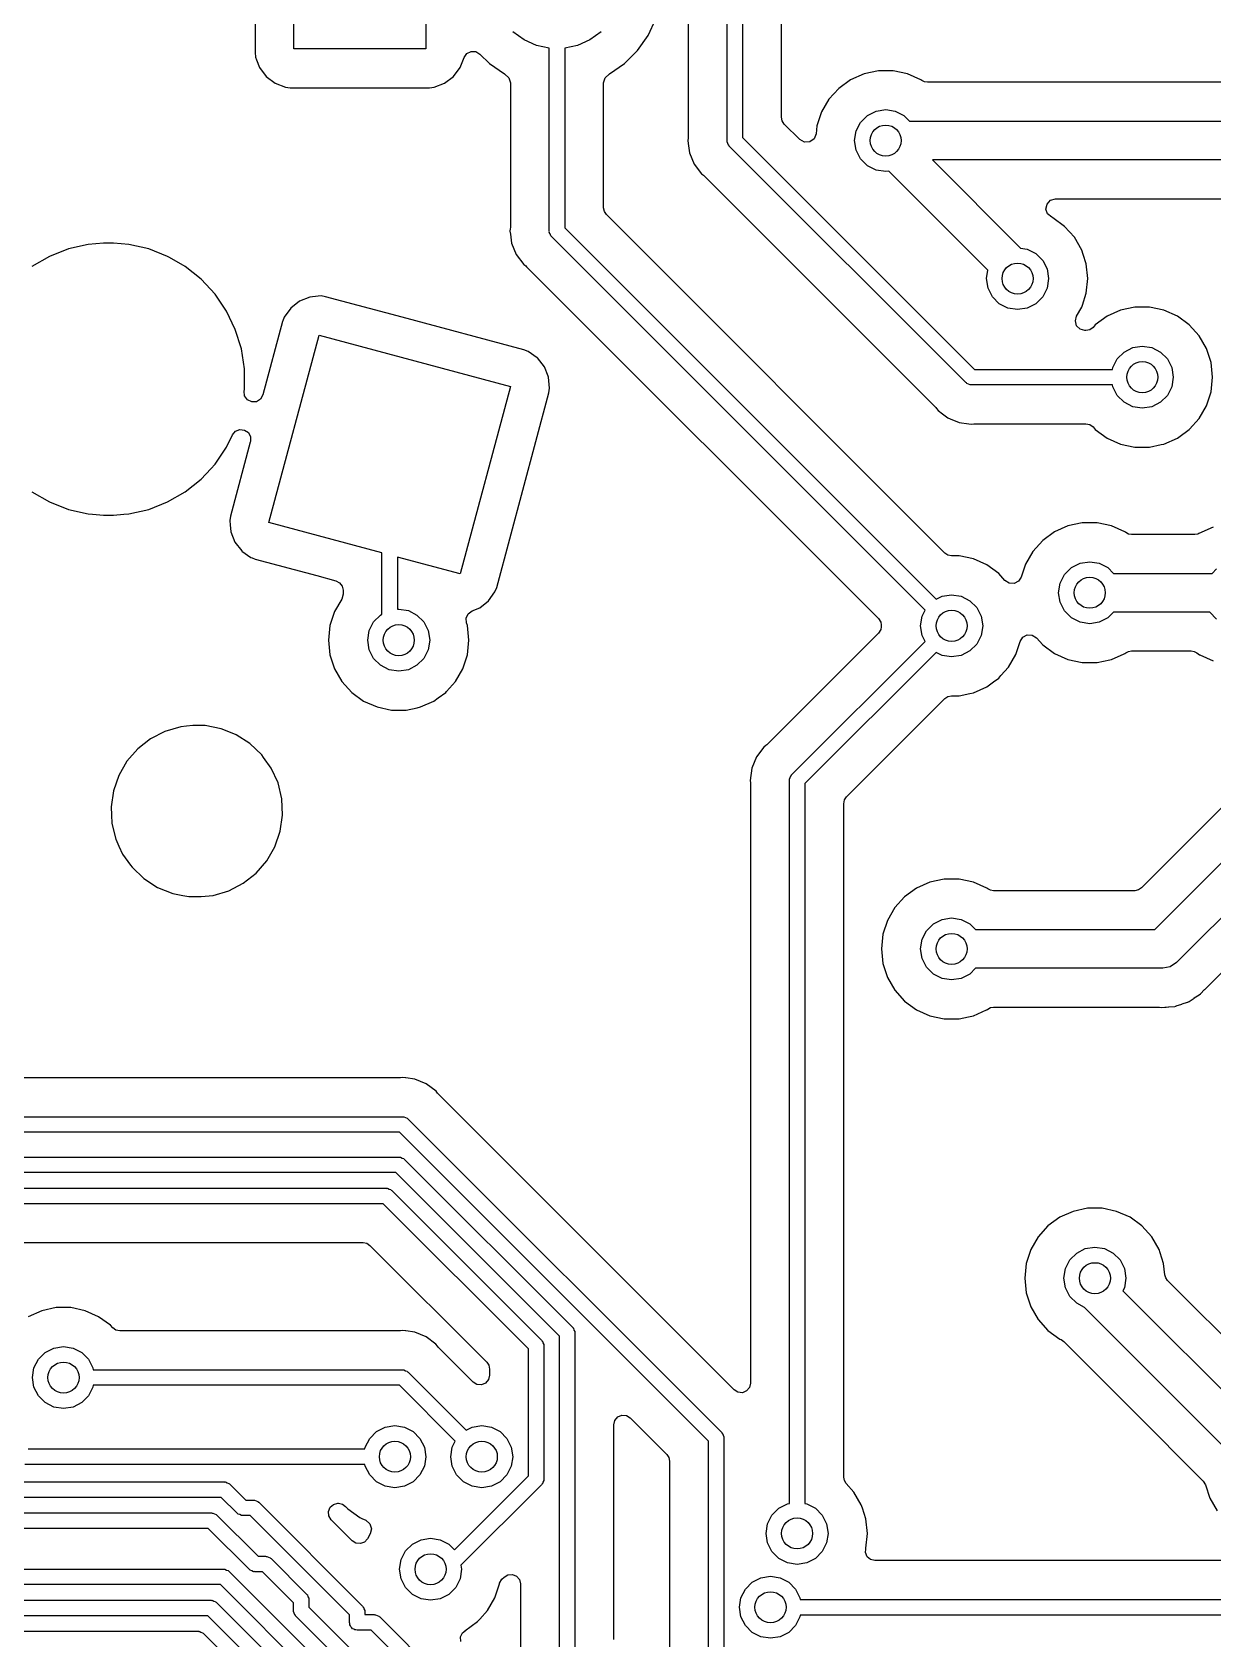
# Model space of a CAD drawing. Extents: x 41 to 271, y -133 to -23.
# Drawn here: x 140.81 to 156.02, y -65.28 to -44.58 of the extents above; entities that cross this region are included whole.
import ezdxf

# ---------------------------------------------------------------- set-up
doc = ezdxf.new("R2010")
doc.units = 0
doc.layers.add('BLACK', color=7, linetype='CONTINUOUS')

msp = doc.modelspace()

# ---------------------------------------------------------------- linework, layer by layer
at = {"layer": 'BLACK', "linetype": 'CONTINUOUS'}
for p, q in [((149.76, -45.974), (149.76, -41.756)), ((149.96, -41.656), (149.96, -45.9326)), ((150.46, -45.6739), (150.46, -41.7035)), ((149.26, -42.3805), (149.26, -45.9265)), ((143.678, -43.0441), (143.678, -44.8399)), ((144.179, -44.792), (144.179, -43.092)), ((145.879, -43.2334), (145.879, -44.792)), ((148.743, -44.6198), (148.843, -44.4057)), ((147.144, -44.6781), (147, -44.5737)), ((147.306, -44.7504), (147.144, -44.6781)), ((147.994, -44.6781), (147.832, -44.7504)), ((148.138, -44.5737), (147.994, -44.6781)), ((148.607, -44.8134), (148.743, -44.6198)), ((143.678, -44.8399), (143.685, -44.8995)), ((143.685, -44.8995), (143.697, -44.9325)), ((145.879, -44.792), (144.179, -44.792)), ((146.323, -45.0343), (146.372, -44.9029)), ((146.372, -44.9029), (146.407, -44.8525)), ((146.407, -44.8525), (146.462, -44.8251)), ((146.462, -44.8251), (146.523, -44.8273)), ((146.523, -44.8273), (146.576, -44.8586)), ((146.576, -44.8586), (146.698, -44.9805)), ((147.469, -44.785), (147.306, -44.7504)), ((147.469, -47.1405), (147.469, -44.785)), ((147.832, -44.7504), (147.669, -44.785)), ((147.669, -44.785), (147.669, -47.0991)), ((148.44, -44.9805), (148.607, -44.8134)), ((143.697, -44.9325), (143.735, -45.0343)), ((143.735, -45.0343), (143.821, -45.1495)), ((146.237, -45.1495), (146.323, -45.0343)), ((146.698, -44.9805), (146.891, -45.116)), ((146.891, -45.116), (146.897, -45.1187)), ((146.897, -45.1187), (146.949, -45.1645)), ((148.189, -45.1645), (148.241, -45.1187)), ((148.241, -45.1187), (148.247, -45.116)), ((148.247, -45.116), (148.44, -44.9805)), ((151.525, -45.1129), (151.352, -45.1898)), ((151.71, -45.0735), (151.525, -45.1129)), ((151.899, -45.0735), (151.71, -45.0735)), ((151.71, -45.0735), (151.71, -45.0735)), ((152.084, -45.1129), (151.899, -45.0735)), ((151.899, -45.0735), (151.899, -45.0735)), ((152.257, -45.1898), (152.084, -45.1129)), ((143.821, -45.1495), (143.937, -45.2358)), ((143.937, -45.2358), (144.072, -45.2861)), ((144.072, -45.2861), (144.131, -45.2925)), ((144.131, -45.2925), (145.927, -45.2925)), ((145.927, -45.2925), (145.986, -45.2861)), ((145.986, -45.2861), (146.121, -45.2358)), ((146.121, -45.2358), (146.237, -45.1495)), ((146.949, -45.1645), (146.969, -45.2311)), ((146.969, -45.2311), (146.969, -47.093)), ((148.169, -45.2311), (148.189, -45.1645)), ((148.169, -46.8404), (148.169, -45.2311)), ((151.199, -45.3011), (151.072, -45.4418)), ((151.352, -45.1898), (151.199, -45.3011)), ((152.271, -45.1998), (152.257, -45.1898)), ((152.306, -45.2174), (152.271, -45.1998)), ((152.344, -45.2235), (152.306, -45.2174)), ((158.123, -45.2235), (152.344, -45.2235)), ((151.072, -45.4418), (150.977, -45.6057)), ((150.47, -45.7214), (150.46, -45.6739)), ((150.497, -45.7616), (150.47, -45.7214)), ((150.977, -45.6057), (150.919, -45.7857)), ((151.424, -45.8504), (151.481, -45.7389)), ((151.481, -45.7389), (151.569, -45.6504)), ((151.569, -45.6504), (151.681, -45.5936)), ((151.681, -45.5936), (151.804, -45.574)), ((151.804, -45.574), (151.928, -45.5936)), ((151.928, -45.5936), (152.04, -45.6504)), ((152.04, -45.6504), (152.113, -45.724)), ((152.113, -45.724), (158.354, -45.724)), ((149.258, -45.9427), (149.254, -45.974)), ((149.26, -45.9265), (149.258, -45.9427)), ((149.96, -45.9326), (152.949, -48.922)), ((150.697, -45.9619), (150.497, -45.7616)), ((150.882, -45.951), (150.826, -45.9911)), ((150.908, -45.8872), (150.882, -45.951)), ((150.919, -45.7857), (150.908, -45.8872)), ((151.404, -45.974), (151.424, -45.8504)), ((149.254, -45.974), (149.26, -46.0134)), ((149.26, -46.0134), (149.26, -46.0134)), ((149.26, -46.0134), (149.275, -46.1308)), ((149.275, -46.1308), (149.335, -46.2768)), ((149.762, -45.9817), (149.76, -45.974)), ((149.761, -45.9896), (149.762, -45.9817)), ((149.772, -46.0105), (149.761, -45.9896)), ((149.779, -46.0328), (149.772, -46.0105)), ((149.786, -46.0375), (149.779, -46.0328)), ((149.789, -46.0447), (149.786, -46.0375)), ((152.837, -49.0927), (149.789, -46.0447)), ((150.757, -45.9952), (150.697, -45.9619)), ((150.826, -45.9911), (150.757, -45.9952)), ((151.424, -46.0976), (151.404, -45.974)), ((151.481, -46.2091), (151.424, -46.0976)), ((149.335, -46.2768), (149.432, -46.4023)), ((151.569, -46.2976), (151.481, -46.2091)), ((151.681, -46.3544), (151.569, -46.2976)), ((151.804, -46.374), (151.681, -46.3544)), ((158.354, -46.224), (152.408, -46.224)), ((152.408, -46.224), (153.542, -47.3581)), ((149.432, -46.4023), (149.457, -46.4215)), ((149.457, -46.4215), (149.469, -46.4322)), ((149.469, -46.4322), (152.45, -49.413)), ((151.845, -46.3676), (151.804, -46.374)), ((153.121, -47.6437), (151.845, -46.3676)), ((153.883, -46.7911), (153.929, -46.7424)), ((153.929, -46.7424), (153.993, -46.7245)), ((153.993, -46.7245), (158.123, -46.7245)), ((148.179, -46.8879), (148.169, -46.8404)), ((148.206, -46.9281), (148.179, -46.8879)), ((152.566, -51.2887), (148.206, -46.9281)), ((153.869, -46.8563), (153.883, -46.7911)), ((153.891, -46.9193), (153.869, -46.8563)), ((153.943, -46.9618), (153.891, -46.9193)), ((153.956, -46.9678), (153.943, -46.9618)), ((154.109, -47.0791), (153.956, -46.9678)), ((146.967, -47.1092), (146.963, -47.1405)), ((146.963, -47.1405), (146.969, -47.1799)), ((146.969, -47.093), (146.967, -47.1092)), ((146.969, -47.1799), (146.969, -47.1799)), ((146.969, -47.1799), (146.984, -47.2973)), ((147.471, -47.1482), (147.469, -47.1405)), ((147.47, -47.1562), (147.471, -47.1482)), ((147.481, -47.177), (147.47, -47.1562)), ((147.488, -47.1993), (147.481, -47.177)), ((147.669, -47.0991), (152.454, -51.884)), ((154.236, -47.2198), (154.109, -47.0791)), ((141.273, -47.3703), (141.029, -47.4662)), ((141.529, -47.3119), (141.273, -47.3703)), ((141.725, -47.2972), (141.529, -47.3119)), ((141.856, -47.2972), (141.725, -47.2972)), ((141.725, -47.2972), (141.725, -47.2972)), ((142.052, -47.3119), (141.856, -47.2972)), ((141.856, -47.2972), (141.856, -47.2972)), ((142.308, -47.3703), (142.052, -47.3119)), ((142.552, -47.4662), (142.308, -47.3703)), ((146.984, -47.2973), (147.044, -47.4434)), ((147.495, -47.204), (147.488, -47.1993)), ((147.498, -47.2112), (147.495, -47.204)), ((152.313, -52.0255), (147.498, -47.2112)), ((153.542, -47.3581), (153.627, -47.3716)), ((153.627, -47.3716), (153.739, -47.4284)), ((154.331, -47.3837), (154.236, -47.2198)), ((154.349, -47.44), (154.331, -47.3837)), ((141.029, -47.4662), (140.802, -47.5974)), ((142.576, -47.48), (142.552, -47.4662)), ((142.552, -47.4662), (142.552, -47.4662)), ((142.552, -47.4662), (142.552, -47.4662)), ((142.779, -47.5974), (142.576, -47.48)), ((142.984, -47.7609), (142.779, -47.5974)), ((142.779, -47.5974), (142.779, -47.5974)), ((147.044, -47.4434), (147.141, -47.5688)), ((147.141, -47.5688), (147.166, -47.588)), ((147.166, -47.588), (147.178, -47.5987)), ((147.178, -47.5987), (151.712, -52.1328)), ((153.739, -47.4284), (153.827, -47.5169)), ((153.827, -47.5169), (153.884, -47.6284)), ((154.389, -47.5637), (154.349, -47.44)), ((154.409, -47.752), (154.389, -47.5637)), ((143.163, -47.9533), (142.984, -47.7609)), ((142.984, -47.7609), (142.984, -47.7609)), ((142.984, -47.7609), (142.984, -47.7609)), ((153.103, -47.752), (153.121, -47.6437)), ((153.123, -47.8756), (153.103, -47.752)), ((153.884, -47.6284), (153.903, -47.752)), ((153.903, -47.752), (153.884, -47.8756)), ((154.389, -47.9403), (154.409, -47.752)), ((143.311, -48.17), (143.163, -47.9533)), ((143.163, -47.9533), (143.163, -47.9533)), ((143.163, -47.9533), (143.163, -47.9533)), ((144.385, -47.9895), (144.252, -48.043)), ((144.493, -47.9793), (144.385, -47.9895)), ((144.529, -47.9758), (144.493, -47.9793)), ((144.588, -47.9851), (144.529, -47.9758)), ((144.529, -47.9758), (144.529, -47.9758)), ((145.574, -48.2492), (144.588, -47.9851)), ((144.588, -47.9851), (144.588, -47.9851)), ((144.588, -47.9851), (144.588, -47.9851)), ((153.18, -47.9871), (153.123, -47.8756)), ((153.268, -48.0756), (153.18, -47.9871)), ((153.827, -47.9871), (153.739, -48.0756)), ((153.884, -47.8756), (153.827, -47.9871)), ((154.339, -48.0951), (154.389, -47.9403)), ((143.424, -48.4064), (143.311, -48.17)), ((144.139, -48.132), (144.055, -48.2492)), ((144.252, -48.043), (144.139, -48.132)), ((153.38, -48.1324), (153.268, -48.0756)), ((153.504, -48.152), (153.38, -48.1324)), ((153.627, -48.1324), (153.504, -48.152)), ((153.739, -48.0756), (153.627, -48.1324)), ((154.264, -48.2355), (154.331, -48.1203)), ((154.331, -48.1203), (154.339, -48.0951)), ((154.831, -48.1609), (154.658, -48.2378)), ((155.016, -48.1215), (154.831, -48.1609)), ((155.205, -48.1215), (155.016, -48.1215)), ((155.016, -48.1215), (155.016, -48.1215)), ((155.39, -48.1609), (155.205, -48.1215)), ((155.205, -48.1215), (155.205, -48.1215)), ((155.563, -48.2378), (155.39, -48.1609)), ((143.502, -48.6571), (143.424, -48.4064)), ((144.034, -48.3051), (143.78, -49.2514)), ((144.036, -48.2975), (144.034, -48.3051)), ((144.055, -48.2492), (144.036, -48.2975)), ((147.143, -48.6699), (145.574, -48.2492)), ((154.248, -48.2975), (154.264, -48.2355)), ((154.264, -48.3595), (154.248, -48.2975)), ((154.31, -48.4049), (154.264, -48.3595)), ((154.372, -48.4215), (154.31, -48.4049)), ((154.384, -48.4215), (154.372, -48.4215)), ((154.435, -48.4108), (154.384, -48.4215)), ((154.476, -48.3805), (154.435, -48.4108)), ((154.505, -48.3491), (154.476, -48.3805)), ((154.658, -48.2378), (154.505, -48.3491)), ((155.716, -48.3491), (155.563, -48.2378)), ((155.843, -48.4898), (155.716, -48.3491)), ((143.858, -50.8957), (144.505, -48.4809)), ((144.505, -48.4809), (146.968, -49.1409)), ((154.875, -48.6984), (154.987, -48.6416)), ((154.987, -48.6416), (155.111, -48.622)), ((155.111, -48.622), (155.234, -48.6416)), ((155.234, -48.6416), (155.346, -48.6984)), ((155.938, -48.6537), (155.843, -48.4898)), ((143.541, -48.9166), (143.502, -48.6571)), ((147.199, -48.6915), (147.143, -48.6699)), ((147.313, -48.7726), (147.199, -48.6915)), ((147.199, -48.6915), (147.199, -48.6915)), ((147.199, -48.6915), (147.199, -48.6915)), ((147.317, -48.775), (147.313, -48.7726)), ((147.406, -48.8881), (147.317, -48.775)), ((154.73, -48.8984), (154.787, -48.7869)), ((154.787, -48.7869), (154.875, -48.6984)), ((155.346, -48.6984), (155.434, -48.7869)), ((155.434, -48.7869), (155.491, -48.8984)), ((155.954, -48.7047), (155.938, -48.6537)), ((155.975, -48.768), (155.954, -48.7047)), ((155.996, -48.8337), (155.975, -48.768)), ((156.016, -49.022), (155.996, -48.8337)), ((143.541, -49.1789), (143.541, -48.9166)), ((147.455, -49.0106), (147.406, -48.8881)), ((147.459, -49.0217), (147.455, -49.0106)), ((147.473, -49.165), (147.459, -49.0217)), ((152.949, -48.922), (154.726, -48.922)), ((154.726, -48.922), (154.73, -48.8984)), ((155.491, -48.8984), (155.51, -49.022)), ((155.51, -49.022), (155.491, -49.1456)), ((155.996, -49.2103), (156.016, -49.022)), ((143.538, -49.2008), (143.541, -49.1789)), ((143.544, -49.2624), (143.538, -49.2008)), ((143.579, -49.3133), (143.544, -49.2624)), ((143.78, -49.2514), (143.75, -49.3053)), ((146.968, -49.1409), (146.321, -51.5557)), ((146.792, -51.7315), (147.464, -49.2242)), ((147.464, -49.2242), (147.473, -49.165)), ((152.844, -49.0964), (152.837, -49.0927)), ((152.849, -49.1029), (152.844, -49.0964)), ((152.871, -49.1101), (152.849, -49.1029)), ((152.892, -49.1208), (152.871, -49.1101)), ((152.9, -49.1195), (152.892, -49.1208)), ((152.908, -49.122), (152.9, -49.1195)), ((154.726, -49.122), (152.908, -49.122)), ((154.73, -49.1456), (154.726, -49.122)), ((154.787, -49.2571), (154.73, -49.1456)), ((154.875, -49.3456), (154.787, -49.2571)), ((155.434, -49.2571), (155.346, -49.3456)), ((155.491, -49.1456), (155.434, -49.2571)), ((155.938, -49.3903), (155.996, -49.2103)), ((143.635, -49.3407), (143.579, -49.3133)), ((143.697, -49.3378), (143.635, -49.3407)), ((143.75, -49.3053), (143.697, -49.3378)), ((152.45, -49.413), (152.46, -49.4252)), ((152.46, -49.4252), (152.48, -49.4503)), ((152.48, -49.4503), (152.538, -49.4953)), ((154.987, -49.4024), (154.875, -49.3456)), ((155.111, -49.422), (154.987, -49.4024)), ((155.234, -49.4024), (155.111, -49.422)), ((155.346, -49.3456), (155.234, -49.4024)), ((155.843, -49.5542), (155.938, -49.3903)), ((152.538, -49.4953), (152.605, -49.5465)), ((152.605, -49.5465), (152.605, -49.5465)), ((152.605, -49.5465), (152.605, -49.5465)), ((152.605, -49.5465), (152.636, -49.5593)), ((152.636, -49.5593), (152.751, -49.607)), ((152.751, -49.607), (152.877, -49.6236)), ((152.877, -49.6236), (152.908, -49.6277)), ((152.908, -49.6277), (152.939, -49.6236)), ((152.908, -49.6277), (152.908, -49.6277)), ((152.908, -49.6277), (152.908, -49.6277)), ((152.939, -49.6236), (152.955, -49.6225)), ((152.955, -49.6225), (154.384, -49.6225)), ((154.384, -49.6225), (154.435, -49.6332)), ((154.435, -49.6332), (154.476, -49.6635)), ((154.476, -49.6635), (154.505, -49.6949)), ((155.718, -49.6933), (155.843, -49.5542)), ((143.311, -49.9254), (143.388, -49.7652)), ((143.617, -49.8583), (143.362, -50.8124)), ((143.388, -49.7652), (143.427, -49.7188)), ((143.427, -49.7188), (143.483, -49.6962)), ((143.483, -49.6962), (143.543, -49.7027)), ((143.543, -49.7027), (143.593, -49.7369)), ((143.593, -49.7369), (143.62, -49.7906)), ((143.619, -49.8511), (143.617, -49.8583)), ((143.62, -49.7906), (143.619, -49.8511)), ((154.505, -49.6949), (154.658, -49.8062)), ((154.658, -49.8062), (154.831, -49.8831)), ((154.831, -49.8831), (155.016, -49.9225)), ((155.355, -49.8906), (155.39, -49.8831)), ((155.39, -49.8831), (155.563, -49.8062)), ((155.563, -49.8062), (155.581, -49.7934)), ((155.581, -49.7934), (155.716, -49.6949)), ((155.716, -49.6949), (155.718, -49.6933)), ((143.163, -50.1422), (143.311, -49.9254)), ((155.016, -49.9225), (155.016, -49.9225)), ((155.016, -49.9225), (155.205, -49.9225)), ((155.205, -49.9225), (155.355, -49.8906)), ((155.205, -49.9225), (155.205, -49.9225)), ((142.984, -50.3346), (143.107, -50.2022)), ((143.107, -50.2022), (143.163, -50.1422)), ((143.163, -50.1422), (143.163, -50.1422)), ((143.163, -50.1422), (143.163, -50.1422)), ((140.802, -50.4981), (141.029, -50.6293)), ((142.552, -50.6293), (142.779, -50.4981)), ((142.779, -50.4981), (142.984, -50.3346)), ((141.029, -50.6293), (141.273, -50.7252)), ((142.308, -50.7252), (142.552, -50.6293)), ((141.273, -50.7252), (141.529, -50.7835)), ((141.529, -50.7835), (141.585, -50.7877)), ((141.585, -50.7877), (141.725, -50.7982)), ((141.725, -50.7982), (141.725, -50.7982)), ((141.725, -50.7982), (141.856, -50.7982)), ((141.856, -50.7982), (141.989, -50.7883)), ((141.856, -50.7982), (141.856, -50.7982)), ((141.989, -50.7883), (142.052, -50.7835)), ((142.052, -50.7835), (142.308, -50.7252)), ((143.353, -50.8687), (143.352, -50.8717)), ((143.352, -50.8717), (143.358, -50.9251)), ((143.362, -50.8124), (143.353, -50.8687)), ((145.313, -51.2856), (143.858, -50.8957)), ((154.338, -50.8987), (154.153, -50.938)), ((154.527, -50.8987), (154.338, -50.8987)), ((154.338, -50.8987), (154.338, -50.8987)), ((154.712, -50.938), (154.527, -50.8987)), ((154.527, -50.8987), (154.527, -50.8987)), ((143.358, -50.9251), (143.366, -51.0149)), ((143.366, -51.0149), (143.42, -51.1486)), ((153.827, -51.1263), (153.7, -51.2669)), ((153.98, -51.015), (153.827, -51.1263)), ((154.153, -50.938), (153.98, -51.015)), ((154.885, -51.015), (154.712, -50.938)), ((154.899, -51.025), (154.885, -51.015)), ((154.934, -51.0426), (154.899, -51.025)), ((154.972, -51.0487), (154.934, -51.0426)), ((155.787, -51.0487), (154.972, -51.0487)), ((155.826, -51.0426), (155.787, -51.0487)), ((155.838, -51.0361), (155.826, -51.0426)), ((155.839, -51.0371), (155.838, -51.0361)), ((156.024, -50.9549), (155.839, -51.0371)), ((143.42, -51.1486), (143.506, -51.2579)), ((143.506, -51.2579), (143.509, -51.2617)), ((143.509, -51.2617), (143.626, -51.3452)), ((145.313, -52.0774), (145.313, -51.2856)), ((152.607, -51.3156), (152.566, -51.2887)), ((152.654, -51.325), (152.607, -51.3156)), ((152.749, -51.325), (152.654, -51.325)), ((152.934, -51.3644), (152.749, -51.325)), ((152.749, -51.325), (152.749, -51.325)), ((153.7, -51.2669), (153.605, -51.4309)), ((143.626, -51.3452), (143.626, -51.3452)), ((143.626, -51.3452), (143.626, -51.3452)), ((143.626, -51.3452), (143.642, -51.3512)), ((143.642, -51.3512), (143.682, -51.3668)), ((143.682, -51.3668), (144.473, -51.5789)), ((146.321, -51.5557), (145.513, -51.3392)), ((145.513, -51.3392), (145.513, -52.0128)), ((153.107, -51.4414), (152.934, -51.3644)), ((153.26, -51.5526), (153.107, -51.4414)), ((153.605, -51.4309), (153.551, -51.5981)), ((154.109, -51.5641), (154.198, -51.4756)), ((154.198, -51.4756), (154.309, -51.4187)), ((154.309, -51.4187), (154.433, -51.3992)), ((154.433, -51.3992), (154.556, -51.4187)), ((154.556, -51.4187), (154.668, -51.4756)), ((154.668, -51.4756), (154.741, -51.5492)), ((156.012, -51.5492), (156.068, -51.4924)), ((144.473, -51.5789), (144.72, -51.645)), ((144.72, -51.645), (144.768, -51.6698)), ((144.768, -51.6698), (144.801, -51.7124)), ((144.801, -51.7124), (144.812, -51.7648)), ((146.77, -51.7874), (146.792, -51.7315)), ((153.341, -51.6428), (153.26, -51.5526)), ((153.395, -51.6778), (153.341, -51.6428)), ((153.459, -51.6811), (153.395, -51.6778)), ((153.516, -51.652), (153.459, -51.6811)), ((153.551, -51.5981), (153.516, -51.652)), ((154.033, -51.7992), (154.052, -51.6756)), ((154.052, -51.6756), (154.109, -51.5641)), ((154.741, -51.5492), (156.012, -51.5492)), ((144.796, -51.8812), (144.703, -52.0417)), ((144.812, -51.8192), (144.796, -51.8812)), ((144.812, -51.7648), (144.812, -51.8192)), ((146.573, -51.9936), (146.687, -51.9047)), ((146.687, -51.9047), (146.77, -51.7874)), ((152.454, -51.884), (152.53, -51.8451)), ((152.53, -51.8451), (152.654, -51.8255)), ((152.654, -51.8255), (152.778, -51.8451)), ((152.778, -51.8451), (152.889, -51.9019)), ((152.889, -51.9019), (152.978, -51.9904)), ((154.052, -51.9228), (154.033, -51.7992)), ((154.109, -52.0343), (154.052, -51.9228)), ((144.703, -52.0417), (144.644, -52.2217)), ((145.206, -52.1749), (145.295, -52.0864)), ((145.295, -52.0864), (145.313, -52.0774)), ((145.513, -52.0128), (145.53, -52.01)), ((145.53, -52.01), (145.654, -52.0296)), ((145.654, -52.0296), (145.765, -52.0864)), ((145.765, -52.0864), (145.854, -52.1749)), ((146.4, -52.1247), (146.426, -52.069)), ((146.404, -52.1861), (146.4, -52.1247)), ((146.426, -52.069), (146.476, -52.0327)), ((146.476, -52.0327), (146.573, -51.9936)), ((151.712, -52.1328), (151.741, -52.1791)), ((152.254, -52.2255), (152.274, -52.1019)), ((152.274, -52.1019), (152.313, -52.0255)), ((152.978, -51.9904), (153.034, -52.1019)), ((153.034, -52.1019), (153.054, -52.2255)), ((154.198, -52.1228), (154.109, -52.0343)), ((154.309, -52.1796), (154.198, -52.1228)), ((154.668, -52.1228), (154.556, -52.1796)), ((154.741, -52.0492), (154.668, -52.1228)), ((155.979, -52.0492), (154.741, -52.0492)), ((155.98, -52.0511), (155.979, -52.0492)), ((156.068, -52.1396), (155.98, -52.0511)), ((144.644, -52.2217), (144.625, -52.41)), ((145.13, -52.41), (145.15, -52.2864)), ((145.15, -52.2864), (145.206, -52.1749)), ((145.854, -52.1749), (145.91, -52.2864)), ((145.91, -52.2864), (145.93, -52.41)), ((146.416, -52.2217), (146.404, -52.1861)), ((146.435, -52.41), (146.416, -52.2217)), ((151.712, -52.3182), (150.272, -53.7584)), ((151.741, -52.2719), (151.712, -52.3182)), ((151.741, -52.1791), (151.745, -52.2128)), ((151.745, -52.2383), (151.741, -52.2719)), ((151.745, -52.2128), (151.747, -52.2126)), ((151.747, -52.2385), (151.745, -52.2383)), ((151.747, -52.2126), (151.748, -52.2176)), ((151.748, -52.2176), (151.747, -52.2255)), ((151.747, -52.2255), (151.748, -52.2334)), ((151.748, -52.2334), (151.747, -52.2385)), ((152.274, -52.3491), (152.254, -52.2255)), ((152.313, -52.4256), (152.274, -52.3491)), ((153.034, -52.3491), (152.978, -52.4606)), ((153.054, -52.2255), (153.034, -52.3491)), ((153.57, -52.3727), (153.628, -52.3436)), ((153.628, -52.3436), (153.692, -52.3469)), ((153.692, -52.3469), (153.746, -52.3819)), ((154.433, -52.1992), (154.309, -52.1796)), ((154.556, -52.1796), (154.433, -52.1992)), ((144.625, -52.41), (144.644, -52.5983)), ((145.15, -52.5336), (145.13, -52.41)), ((145.206, -52.6451), (145.15, -52.5336)), ((145.91, -52.5336), (145.854, -52.6451)), ((145.93, -52.41), (145.91, -52.5336)), ((146.416, -52.5983), (146.435, -52.41)), ((150.592, -54.1459), (152.313, -52.4256)), ((152.454, -52.567), (150.763, -54.258)), ((152.53, -52.6059), (152.454, -52.567)), ((152.889, -52.5491), (152.778, -52.6059)), ((152.978, -52.4606), (152.889, -52.5491)), ((153.481, -52.5938), (153.536, -52.4265)), ((153.536, -52.4265), (153.57, -52.3727)), ((153.746, -52.3819), (153.827, -52.4721)), ((153.827, -52.4721), (153.98, -52.5833)), ((154.885, -52.5833), (154.899, -52.5733)), ((154.899, -52.5733), (154.934, -52.5557)), ((154.934, -52.5557), (154.972, -52.5497)), ((154.972, -52.5497), (155.741, -52.5497)), ((155.741, -52.5497), (155.779, -52.5557)), ((155.779, -52.5557), (155.814, -52.5733)), ((155.814, -52.5733), (155.848, -52.5983)), ((144.644, -52.5983), (144.703, -52.7783)), ((144.703, -52.7783), (144.797, -52.9422)), ((145.295, -52.7336), (145.206, -52.6451)), ((145.406, -52.7904), (145.295, -52.7336)), ((145.765, -52.7336), (145.654, -52.7904)), ((145.854, -52.6451), (145.765, -52.7336)), ((146.263, -52.9422), (146.357, -52.7783)), ((146.357, -52.7783), (146.416, -52.5983)), ((152.654, -52.6255), (152.53, -52.6059)), ((152.778, -52.6059), (152.654, -52.6255)), ((153.289, -52.866), (153.387, -52.7577)), ((153.387, -52.7577), (153.481, -52.5938)), ((153.98, -52.5833), (154.153, -52.6603)), ((154.153, -52.6603), (154.338, -52.6997)), ((154.338, -52.6997), (154.338, -52.6997)), ((154.338, -52.6997), (154.527, -52.6997)), ((154.527, -52.6997), (154.691, -52.6649)), ((154.527, -52.6997), (154.527, -52.6997)), ((154.691, -52.6649), (154.712, -52.6603)), ((154.712, -52.6603), (154.879, -52.586)), ((154.879, -52.586), (154.885, -52.5833)), ((154.885, -52.5833), (154.885, -52.5833)), ((154.885, -52.5833), (154.885, -52.5833)), ((155.848, -52.5983), (155.851, -52.6002)), ((155.851, -52.6002), (156.024, -52.6771)), ((144.797, -52.9422), (144.924, -53.0829)), ((145.53, -52.81), (145.406, -52.7904)), ((145.654, -52.7904), (145.53, -52.81)), ((146.146, -53.0721), (146.263, -52.9422)), ((153.107, -53.0097), (153.195, -52.9457)), ((153.195, -52.9457), (153.26, -52.8984)), ((153.26, -52.8984), (153.289, -52.866)), ((144.924, -53.0829), (145.077, -53.1942)), ((145.077, -53.1942), (145.25, -53.2711)), ((145.81, -53.2711), (145.983, -53.1942)), ((145.983, -53.1942), (146.038, -53.1539)), ((146.038, -53.1539), (146.136, -53.0829)), ((146.136, -53.0829), (146.146, -53.0721)), ((151.3, -54.429), (152.566, -53.1623)), ((152.566, -53.1623), (152.607, -53.1355)), ((152.607, -53.1355), (152.654, -53.126)), ((152.654, -53.126), (152.749, -53.126)), ((152.749, -53.126), (152.89, -53.096)), ((152.89, -53.096), (152.934, -53.0867)), ((152.934, -53.0867), (153.107, -53.0097)), ((145.25, -53.2711), (145.435, -53.3105)), ((145.435, -53.3105), (145.435, -53.3105)), ((145.435, -53.3105), (145.625, -53.3105)), ((145.625, -53.3105), (145.767, -53.2803)), ((145.625, -53.3105), (145.625, -53.3105)), ((145.767, -53.2803), (145.81, -53.2711)), ((142.518, -53.5849), (142.331, -53.6813)), ((142.72, -53.5256), (142.518, -53.5849)), ((142.794, -53.5185), (142.72, -53.5256)), ((142.877, -53.5106), (142.794, -53.5185)), ((143.034, -53.5106), (142.877, -53.5106)), ((143.241, -53.5505), (143.034, -53.5106)), ((143.034, -53.5106), (143.034, -53.5106)), ((143.278, -53.5654), (143.241, -53.5505)), ((143.241, -53.5505), (143.241, -53.5505)), ((143.241, -53.5505), (143.241, -53.5505)), ((143.436, -53.6286), (143.278, -53.5654)), ((142.166, -53.8113), (142.028, -53.9703)), ((142.331, -53.6813), (142.166, -53.8113)), ((143.613, -53.7423), (143.436, -53.6286)), ((143.613, -53.7424), (143.613, -53.7423)), ((143.765, -53.8875), (143.613, -53.7424)), ((143.613, -53.7424), (143.613, -53.7424)), ((150.235, -53.7883), (150.167, -53.8769)), ((150.26, -53.7691), (150.235, -53.7883)), ((150.235, -53.7883), (150.235, -53.7883)), ((150.235, -53.7883), (150.235, -53.7883)), ((150.272, -53.7584), (150.26, -53.7691)), ((142.028, -53.9703), (141.923, -54.1524)), ((143.788, -53.9202), (143.765, -53.8875)), ((143.887, -54.0588), (143.788, -53.9202)), ((150.138, -53.9137), (150.078, -54.0598)), ((150.157, -53.8897), (150.138, -53.9137)), ((150.167, -53.8769), (150.157, -53.8897)), ((141.923, -54.1524), (141.854, -54.3512)), ((143.975, -54.2502), (143.887, -54.0588)), ((143.887, -54.0588), (143.887, -54.0588)), ((143.887, -54.0588), (143.887, -54.0588)), ((150.078, -54.0598), (150.057, -54.2166)), ((150.057, -54.2166), (150.061, -54.2479)), ((150.563, -54.2166), (150.565, -54.2089)), ((150.563, -63.5337), (150.563, -54.2166)), ((150.564, -54.2009), (150.575, -54.1801)), ((150.565, -54.2089), (150.564, -54.2009)), ((150.575, -54.1801), (150.582, -54.1578)), ((150.582, -54.1578), (150.589, -54.1531)), ((150.589, -54.1531), (150.592, -54.1459)), ((141.854, -54.3512), (141.824, -54.5564)), ((144.024, -54.4546), (143.975, -54.2502)), ((150.061, -54.2479), (150.062, -54.2641)), ((150.062, -54.2641), (150.062, -61.9825)), ((150.763, -54.258), (150.763, -63.5337)), ((151.273, -54.4692), (151.3, -54.429)), ((141.824, -54.5564), (141.824, -54.5594)), ((141.824, -54.5594), (141.829, -54.6647)), ((144.034, -54.6647), (144.024, -54.4546)), ((151.263, -54.5167), (151.273, -54.4692)), ((151.263, -56.388), (151.263, -54.5167)), ((156.24, -54.4614), (155.1, -55.6012)), ((141.829, -54.6647), (141.834, -54.7695)), ((141.834, -54.7695), (141.851, -54.8394)), ((141.851, -54.8394), (141.883, -54.9739)), ((144.004, -54.8729), (144.034, -54.6647)), ((155.271, -56.138), (156.759, -54.6501)), ((141.883, -54.9739), (141.924, -55.0626)), ((143.935, -55.0717), (144.004, -54.8729)), ((141.924, -55.0626), (141.971, -55.1653)), ((141.971, -55.1653), (142.073, -55.3092)), ((143.693, -55.4128), (143.83, -55.2538)), ((143.83, -55.2538), (143.935, -55.0717)), ((156.903, -55.2136), (155.552, -56.5648)), ((142.073, -55.3092), (142.093, -55.3366)), ((142.093, -55.3366), (142.245, -55.4817)), ((143.527, -55.5428), (143.693, -55.4128)), ((142.245, -55.4817), (142.245, -55.4817)), ((142.245, -55.4817), (142.245, -55.4817)), ((142.245, -55.4817), (142.422, -55.5955)), ((142.422, -55.5955), (142.422, -55.5955)), ((142.422, -55.5955), (142.617, -55.6736)), ((142.617, -55.6736), (142.746, -55.6985)), ((143.138, -55.6985), (143.34, -55.6392)), ((143.34, -55.6392), (143.527, -55.5428)), ((152.201, -55.6038), (152.048, -55.7151)), ((152.374, -55.5269), (152.201, -55.6038)), ((152.559, -55.4875), (152.374, -55.5269)), ((152.749, -55.4875), (152.559, -55.4875)), ((152.559, -55.4875), (152.559, -55.4875)), ((152.934, -55.5269), (152.749, -55.4875)), ((152.749, -55.4875), (152.749, -55.4875)), ((153.107, -55.6038), (152.934, -55.5269)), ((153.12, -55.6138), (153.107, -55.6038)), ((153.155, -55.6314), (153.12, -55.6138)), ((153.193, -55.6375), (153.155, -55.6314)), ((155.013, -55.6375), (153.193, -55.6375)), ((155.06, -55.6281), (155.013, -55.6375)), ((155.1, -55.6012), (155.06, -55.6281)), ((142.746, -55.6985), (142.824, -55.7134)), ((142.824, -55.7134), (142.824, -55.7134)), ((142.824, -55.7134), (142.982, -55.7134)), ((142.982, -55.7134), (143.138, -55.6985)), ((142.982, -55.7134), (142.982, -55.7134)), ((151.921, -55.8558), (151.827, -56.0197)), ((152.048, -55.7151), (151.921, -55.8558)), ((151.827, -56.0197), (151.768, -56.1997)), ((152.33, -56.1529), (152.419, -56.0644)), ((152.419, -56.0644), (152.53, -56.0076)), ((152.53, -56.0076), (152.654, -55.988)), ((152.654, -55.988), (152.778, -56.0076)), ((152.778, -56.0076), (152.889, -56.0644)), ((152.889, -56.0644), (152.963, -56.138)), ((151.768, -56.1997), (151.749, -56.388)), ((152.254, -56.388), (152.274, -56.2644)), ((152.274, -56.2644), (152.33, -56.1529)), ((152.963, -56.138), (155.271, -56.138)), ((155.915, -56.9097), (156.654, -56.1709)), ((151.263, -63.1914), (151.263, -56.388)), ((151.749, -56.388), (151.768, -56.5763)), ((152.274, -56.5116), (152.254, -56.388)), ((151.768, -56.5763), (151.827, -56.7563)), ((152.33, -56.6231), (152.274, -56.5116)), ((152.419, -56.7116), (152.33, -56.6231)), ((152.53, -56.7684), (152.419, -56.7116)), ((152.889, -56.7116), (152.778, -56.7684)), ((152.963, -56.638), (152.889, -56.7116)), ((155.375, -56.638), (152.963, -56.638)), ((155.471, -56.619), (155.375, -56.638)), ((155.552, -56.5648), (155.471, -56.619)), ((151.827, -56.7563), (151.921, -56.9202)), ((151.921, -56.9202), (152.048, -57.0609)), ((152.654, -56.788), (152.53, -56.7684)), ((152.778, -56.7684), (152.654, -56.788)), ((155.861, -56.9668), (155.912, -56.9123)), ((155.912, -56.9123), (155.915, -56.9097)), ((152.048, -57.0609), (152.201, -57.1722)), ((155.453, -57.1345), (155.528, -57.128)), ((155.528, -57.128), (155.529, -57.1279)), ((155.528, -57.128), (155.528, -57.128)), ((155.529, -57.1279), (155.548, -57.1237)), ((155.548, -57.1237), (155.549, -57.1232)), ((155.549, -57.1232), (155.62, -57.0976)), ((155.549, -57.1232), (155.549, -57.1232)), ((155.62, -57.0976), (155.623, -57.0964)), ((155.623, -57.0964), (155.694, -57.0728)), ((155.694, -57.0728), (155.696, -57.0724)), ((155.694, -57.0728), (155.694, -57.0728)), ((155.696, -57.0724), (155.713, -57.0639)), ((155.713, -57.0639), (155.714, -57.0632)), ((155.714, -57.0632), (155.777, -57.022)), ((155.714, -57.0632), (155.714, -57.0632)), ((155.777, -57.022), (155.78, -57.0201)), ((155.78, -57.0201), (155.844, -56.9807)), ((155.844, -56.9807), (155.845, -56.98)), ((155.844, -56.9807), (155.844, -56.9807)), ((155.845, -56.98), (155.86, -56.9678)), ((155.86, -56.9678), (155.861, -56.9668)), ((155.861, -56.9668), (155.861, -56.9668)), ((152.201, -57.1722), (152.374, -57.2491)), ((152.374, -57.2491), (152.559, -57.2885)), ((152.559, -57.2885), (152.559, -57.2885)), ((152.559, -57.2885), (152.749, -57.2885)), ((152.749, -57.2885), (152.872, -57.2623)), ((152.749, -57.2885), (152.749, -57.2885)), ((152.872, -57.2623), (152.934, -57.2491)), ((152.934, -57.2491), (153.104, -57.1736)), ((153.104, -57.1736), (153.107, -57.1722)), ((153.107, -57.1722), (153.12, -57.1622)), ((153.107, -57.1722), (153.107, -57.1722)), ((153.107, -57.1722), (153.107, -57.1722)), ((153.12, -57.1622), (153.155, -57.1446)), ((153.155, -57.1446), (153.193, -57.1385)), ((153.193, -57.1385), (155.311, -57.1385)), ((155.311, -57.1385), (155.329, -57.1398)), ((155.329, -57.1398), (155.333, -57.1404)), ((155.333, -57.1404), (155.353, -57.1433)), ((155.353, -57.1433), (155.402, -57.139)), ((155.402, -57.139), (155.413, -57.1385)), ((155.413, -57.1385), (155.419, -57.1385)), ((155.419, -57.1385), (155.45, -57.1349)), ((155.419, -57.1385), (155.419, -57.1385)), ((155.45, -57.1349), (155.453, -57.1345)), ((145.319, -58.0495), (136.17, -58.0495)), ((145.534, -58.0495), (145.319, -58.0495)), ((145.55, -58.0484), (145.534, -58.0495)), ((145.554, -58.048), (145.55, -58.0484)), ((145.581, -58.0443), (145.554, -58.048)), ((145.616, -58.0489), (145.581, -58.0443)), ((145.621, -58.0495), (145.616, -58.0489)), ((145.738, -58.065), (145.621, -58.0495)), ((145.884, -58.1255), (145.738, -58.065)), ((146.01, -58.2217), (145.884, -58.1255)), ((146.029, -58.2468), (146.01, -58.2217)), ((146.04, -58.259), (146.029, -58.2468)), ((149.851, -62.0702), (146.04, -58.259)), ((135.911, -58.55), (145.28, -58.55)), ((145.28, -58.55), (145.581, -58.55)), ((145.581, -58.55), (145.589, -58.5525)), ((145.589, -58.5525), (145.597, -58.5512)), ((145.597, -58.5512), (145.618, -58.5619)), ((145.618, -58.5619), (145.64, -58.5691)), ((145.64, -58.5691), (145.645, -58.5756)), ((145.645, -58.5756), (145.652, -58.5793)), ((145.652, -58.5793), (149.691, -62.6179)), ((145.28, -58.75), (135.87, -58.75)), ((145.54, -58.75), (145.28, -58.75)), ((149.52, -62.7301), (145.54, -58.75)), ((134.681, -59.07), (145.204, -59.07)), ((145.204, -59.07), (145.536, -59.07)), ((145.536, -59.07), (145.543, -59.0725)), ((145.543, -59.0725), (145.551, -59.0712)), ((145.551, -59.0712), (145.572, -59.0819)), ((145.572, -59.0819), (145.594, -59.0891)), ((145.594, -59.0891), (145.599, -59.0956)), ((145.599, -59.0956), (145.606, -59.0993)), ((145.606, -59.0993), (147.771, -61.2636)), ((145.204, -59.27), (134.64, -59.27)), ((145.494, -59.27), (145.204, -59.27)), ((147.6, -61.3757), (145.494, -59.27)), ((133.731, -59.47), (145.37, -59.47)), ((145.37, -59.47), (145.378, -59.4725)), ((145.378, -59.4725), (145.386, -59.4712)), ((145.386, -59.4712), (145.407, -59.4819)), ((145.407, -59.4819), (145.429, -59.4891)), ((145.429, -59.4891), (145.434, -59.4956)), ((145.434, -59.4956), (145.441, -59.4993)), ((145.441, -59.4993), (147.371, -61.4293)), ((145.329, -59.67), (133.69, -59.67)), ((147.2, -61.5414), (145.329, -59.67)), ((154.22, -59.7689), (154.047, -59.8458)), ((154.405, -59.7295), (154.22, -59.7689)), ((154.595, -59.7295), (154.405, -59.7295)), ((154.405, -59.7295), (154.405, -59.7295)), ((154.78, -59.7689), (154.595, -59.7295)), ((154.595, -59.7295), (154.595, -59.7295)), ((154.953, -59.8458), (154.78, -59.7689)), ((153.894, -59.9571), (153.767, -60.0978)), ((154.047, -59.8458), (153.894, -59.9571)), ((155.106, -59.9571), (154.953, -59.8458)), ((155.233, -60.0978), (155.106, -59.9571)), ((133.737, -60.1705), (145.07, -60.1705)), ((145.07, -60.1705), (145.117, -60.1799)), ((145.117, -60.1799), (145.158, -60.2068)), ((145.158, -60.2068), (146.663, -61.7124)), ((153.767, -60.0978), (153.673, -60.2617)), ((154.376, -60.2496), (154.5, -60.23)), ((154.5, -60.23), (154.624, -60.2496)), ((155.327, -60.2617), (155.233, -60.0978)), ((153.614, -60.4417), (153.595, -60.63)), ((153.673, -60.2617), (153.614, -60.4417)), ((154.12, -60.5064), (154.176, -60.3949)), ((154.176, -60.3949), (154.265, -60.3064)), ((154.265, -60.3064), (154.376, -60.2496)), ((154.624, -60.2496), (154.735, -60.3064)), ((154.735, -60.3064), (154.824, -60.3949)), ((154.824, -60.3949), (154.88, -60.5064)), ((155.341, -60.3041), (155.327, -60.2617)), ((155.386, -60.4417), (155.341, -60.3041)), ((155.401, -60.5851), (155.386, -60.4417)), ((153.595, -60.63), (153.614, -60.8183)), ((154.1, -60.63), (154.12, -60.5064)), ((154.12, -60.7536), (154.1, -60.63)), ((154.88, -60.5064), (154.9, -60.63)), ((154.9, -60.63), (154.88, -60.7536)), ((155.412, -60.6255), (155.401, -60.5851)), ((155.436, -60.6598), (155.412, -60.6255)), ((153.614, -60.8183), (153.673, -60.9983)), ((154.176, -60.8651), (154.12, -60.7536)), ((154.88, -60.7536), (154.861, -60.7921)), ((154.861, -60.7921), (156.769, -62.7006)), ((156.962, -62.1856), (155.436, -60.6598)), ((140.93, -61.0489), (140.757, -61.1258)), ((141.115, -61.0095), (140.93, -61.0489)), ((141.305, -61.0095), (141.115, -61.0095)), ((141.115, -61.0095), (141.115, -61.0095)), ((141.49, -61.0489), (141.305, -61.0095)), ((141.305, -61.0095), (141.305, -61.0095)), ((141.663, -61.1258), (141.49, -61.0489)), ((153.673, -60.9983), (153.767, -61.1622)), ((154.265, -60.9536), (154.176, -60.8651)), ((154.368, -61.0059), (154.265, -60.9536)), ((156.416, -63.0541), (154.368, -61.0059)), ((141.816, -61.2371), (141.663, -61.1258)), ((141.844, -61.2685), (141.816, -61.2371)), ((141.886, -61.2988), (141.844, -61.2685)), ((147.771, -61.2636), (147.774, -61.2708)), ((147.774, -61.2708), (147.781, -61.2755)), ((153.767, -61.1622), (153.894, -61.3029)), ((141.936, -61.3095), (141.886, -61.2988)), ((145.533, -61.3095), (141.936, -61.3095)), ((145.549, -61.3084), (145.533, -61.3095)), ((145.553, -61.308), (145.549, -61.3084)), ((145.581, -61.3043), (145.553, -61.308)), ((145.615, -61.3089), (145.581, -61.3043)), ((145.62, -61.3095), (145.615, -61.3089)), ((145.737, -61.325), (145.62, -61.3095)), ((145.883, -61.3855), (145.737, -61.325)), ((146.009, -61.4817), (145.883, -61.3855)), ((147.371, -61.4293), (147.374, -61.4365)), ((147.374, -61.4365), (147.381, -61.4412)), ((147.381, -61.4412), (147.388, -61.4635)), ((147.388, -61.4635), (147.399, -61.4844)), ((147.6, -61.83), (147.6, -61.3757)), ((147.781, -61.2755), (147.788, -61.2978)), ((147.788, -61.2978), (147.799, -61.3187)), ((147.799, -61.3187), (147.798, -61.3266)), ((147.798, -61.3266), (147.8, -61.3343)), ((147.8, -61.3343), (147.8, -61.83)), ((153.894, -61.3029), (154.047, -61.4142)), ((154.047, -61.4142), (154.064, -61.4214)), ((154.064, -61.4214), (154.101, -61.447)), ((154.101, -61.447), (155.001, -62.347)), ((140.83, -61.7864), (140.886, -61.6749)), ((140.886, -61.6749), (140.975, -61.5864)), ((140.975, -61.5864), (141.086, -61.5296)), ((141.086, -61.5296), (141.21, -61.51)), ((141.21, -61.51), (141.334, -61.5296)), ((141.334, -61.5296), (141.445, -61.5864)), ((141.445, -61.5864), (141.534, -61.6749)), ((141.534, -61.6749), (141.59, -61.7864)), ((146.028, -61.5068), (146.009, -61.4817)), ((146.039, -61.519), (146.028, -61.5068)), ((146.488, -61.9681), (146.039, -61.519)), ((147.2, -63.178), (147.2, -61.5414)), ((147.399, -61.4844), (147.398, -61.4923)), ((147.398, -61.4923), (147.4, -61.5)), ((147.4, -61.5), (147.4, -63.2194)), ((140.81, -61.91), (140.83, -61.7864)), ((141.59, -61.7864), (141.594, -61.81)), ((141.594, -61.81), (145.581, -61.81)), ((145.581, -61.81), (145.588, -61.8125)), ((145.588, -61.8125), (145.596, -61.8112)), ((145.596, -61.8112), (145.617, -61.8219)), ((145.617, -61.8219), (145.639, -61.8291)), ((145.639, -61.8291), (145.644, -61.8356)), ((145.644, -61.8356), (145.651, -61.8393)), ((145.651, -61.8393), (146.4, -62.588)), ((146.663, -61.7124), (146.69, -61.7526)), ((146.7, -61.8804), (146.686, -61.9367)), ((146.69, -61.7526), (146.7, -61.8001)), ((146.7, -61.8001), (146.7, -61.8804)), ((147.6, -65.8385), (147.6, -61.83)), ((147.8, -61.83), (147.8, -65.7971)), ((140.83, -62.0336), (140.81, -61.91)), ((140.886, -62.1451), (140.83, -62.0336)), ((141.59, -62.0336), (141.534, -62.1451)), ((141.594, -62.01), (141.59, -62.0336)), ((145.539, -62.01), (141.594, -62.01)), ((146.259, -62.7294), (145.539, -62.01)), ((146.537, -61.9983), (146.488, -61.9681)), ((146.595, -62.0029), (146.537, -61.9983)), ((146.648, -61.9807), (146.595, -62.0029)), ((146.686, -61.9367), (146.648, -61.9807)), ((149.9, -62.1004), (149.851, -62.0702)), ((150.011, -62.0828), (149.958, -62.105)), ((150.049, -62.0388), (150.011, -62.0828)), ((150.062, -61.9825), (150.049, -62.0388)), ((140.975, -62.2336), (140.886, -62.1451)), ((141.086, -62.2904), (140.975, -62.2336)), ((141.21, -62.31), (141.086, -62.2904)), ((141.334, -62.2904), (141.21, -62.31)), ((141.445, -62.2336), (141.334, -62.2904)), ((141.534, -62.1451), (141.445, -62.2336)), ((149.958, -62.105), (149.9, -62.1004)), ((148.3, -62.5177), (148.314, -62.4614)), ((148.314, -62.4614), (148.352, -62.4174)), ((148.352, -62.4174), (148.405, -62.3953)), ((148.405, -62.3953), (148.463, -62.3998)), ((148.463, -62.3998), (148.512, -62.43)), ((148.512, -62.43), (148.983, -62.901)), ((155.001, -62.347), (155.897, -63.2428)), ((145.099, -62.8059), (145.156, -62.6944)), ((145.156, -62.6944), (145.244, -62.6059)), ((145.244, -62.6059), (145.356, -62.5491)), ((145.356, -62.5491), (145.48, -62.5295)), ((145.48, -62.5295), (145.603, -62.5491)), ((145.603, -62.5491), (145.715, -62.6059)), ((145.715, -62.6059), (145.803, -62.6944)), ((145.803, -62.6944), (145.86, -62.8059)), ((146.4, -62.588), (146.476, -62.5491)), ((146.476, -62.5491), (146.6, -62.5295)), ((146.6, -62.5295), (146.724, -62.5491)), ((146.724, -62.5491), (146.835, -62.6059)), ((146.835, -62.6059), (146.924, -62.6944)), ((146.924, -62.6944), (146.98, -62.8059)), ((148.3, -65.2837), (148.3, -62.5177)), ((149.691, -62.6179), (149.694, -62.6251)), ((149.694, -62.6251), (149.701, -62.6298)), ((149.701, -62.6298), (149.708, -62.6521)), ((149.708, -62.6521), (149.719, -62.673)), ((149.719, -62.673), (149.718, -62.681)), ((149.718, -62.681), (149.72, -62.6886)), ((149.72, -62.6886), (149.72, -66.5343)), ((140.753, -62.8295), (145.095, -62.8295)), ((145.095, -62.8295), (145.099, -62.8059)), ((145.86, -62.8059), (145.88, -62.9295)), ((146.2, -62.9295), (146.22, -62.8059)), ((146.22, -62.8059), (146.259, -62.7294)), ((146.98, -62.8059), (147, -62.9295)), ((148.983, -62.901), (149.01, -62.9413)), ((149.52, -66.5343), (149.52, -62.7301)), ((145.095, -63.0295), (140.711, -63.0295)), ((145.099, -63.0531), (145.095, -63.0295)), ((145.156, -63.1646), (145.099, -63.0531)), ((145.86, -63.0531), (145.803, -63.1646)), ((145.88, -62.9295), (145.86, -63.0531)), ((146.22, -63.0531), (146.2, -62.9295)), ((146.276, -63.1646), (146.22, -63.0531)), ((146.98, -63.0531), (146.924, -63.1646)), ((147, -62.9295), (146.98, -63.0531)), ((149.01, -62.9413), (149.019, -62.9887)), ((149.019, -62.9887), (149.019, -65.5876)), ((140.611, -63.254), (143.283, -63.254)), ((143.283, -63.254), (143.291, -63.2565)), ((143.291, -63.2565), (143.299, -63.2552)), ((143.299, -63.2552), (143.32, -63.2659)), ((143.32, -63.2659), (143.342, -63.2731)), ((143.342, -63.2731), (143.347, -63.2796)), ((143.347, -63.2796), (143.354, -63.2833)), ((143.354, -63.2833), (143.559, -63.4883)), ((145.244, -63.2531), (145.156, -63.1646)), ((145.356, -63.3099), (145.244, -63.2531)), ((145.48, -63.3295), (145.356, -63.3099)), ((145.603, -63.3099), (145.48, -63.3295)), ((145.715, -63.2531), (145.603, -63.3099)), ((145.803, -63.1646), (145.715, -63.2531)), ((146.249, -64.1293), (147.2, -63.178)), ((146.365, -63.2531), (146.276, -63.1646)), ((147.371, -63.2902), (146.332, -64.3286)), ((146.476, -63.3099), (146.365, -63.2531)), ((146.6, -63.3295), (146.476, -63.3099)), ((146.724, -63.3099), (146.6, -63.3295)), ((146.835, -63.2531), (146.724, -63.3099)), ((146.924, -63.1646), (146.835, -63.2531)), ((147.374, -63.283), (147.371, -63.2902)), ((147.381, -63.2782), (147.374, -63.283)), ((147.388, -63.256), (147.381, -63.2782)), ((147.399, -63.2351), (147.388, -63.256)), ((147.4, -63.2194), (147.398, -63.2271)), ((147.398, -63.2271), (147.399, -63.2351)), ((151.272, -63.2359), (151.263, -63.1914)), ((151.295, -63.2744), (151.272, -63.2359)), ((151.395, -63.3857), (151.295, -63.2744)), ((155.897, -63.2428), (155.927, -63.2922)), ((155.927, -63.2922), (155.982, -63.4625)), ((143.242, -63.454), (140.57, -63.454)), ((143.447, -63.659), (143.242, -63.454)), ((143.559, -63.4883), (143.656, -63.4883)), ((143.656, -63.4883), (143.664, -63.4908)), ((143.664, -63.4908), (143.672, -63.4895)), ((143.672, -63.4895), (143.693, -63.5002)), ((143.693, -63.5002), (143.715, -63.5074)), ((143.715, -63.5074), (143.72, -63.5139)), ((143.72, -63.5139), (143.727, -63.5176)), ((143.727, -63.5176), (145.064, -64.8551)), ((144.646, -63.5811), (144.69, -63.5435)), ((144.69, -63.5435), (144.746, -63.53)), ((144.746, -63.53), (144.753, -63.53)), ((144.753, -63.53), (144.804, -63.5407)), ((144.804, -63.5407), (144.845, -63.571)), ((150.428, -63.5943), (150.539, -63.5375)), ((150.539, -63.5375), (150.563, -63.5337)), ((150.763, -63.5337), (150.787, -63.5375)), ((150.787, -63.5375), (150.898, -63.5943)), ((151.49, -63.5496), (151.395, -63.3857)), ((155.982, -63.4625), (156.077, -63.6264)), ((140.412, -63.654), (143.117, -63.654)), ((143.117, -63.654), (143.125, -63.6565)), ((143.125, -63.6565), (143.133, -63.6552)), ((143.133, -63.6552), (143.154, -63.6659)), ((143.154, -63.6659), (143.176, -63.6731)), ((143.176, -63.6731), (143.181, -63.6796)), ((143.181, -63.6796), (143.188, -63.6833)), ((143.188, -63.6833), (143.717, -64.2123)), ((143.454, -63.6627), (143.447, -63.659)), ((143.459, -63.6692), (143.454, -63.6627)), ((143.481, -63.6765), (143.459, -63.6692)), ((143.502, -63.6871), (143.481, -63.6765)), ((143.51, -63.6858), (143.502, -63.6871)), ((143.517, -63.6883), (143.51, -63.6858)), ((143.615, -63.6883), (143.517, -63.6883)), ((144.894, -64.9673), (143.615, -63.6883)), ((144.624, -63.6346), (144.646, -63.5811)), ((144.628, -63.6923), (144.624, -63.6346)), ((144.659, -63.7417), (144.628, -63.6923)), ((144.931, -64.0143), (144.659, -63.7417)), ((144.845, -63.571), (144.874, -63.6024)), ((144.874, -63.6024), (145.027, -63.7136)), ((145.027, -63.7136), (145.055, -63.7263)), ((145.055, -63.7263), (145.106, -63.7491)), ((145.106, -63.7491), (145.159, -63.7931)), ((150.283, -63.7943), (150.339, -63.6828)), ((150.339, -63.6828), (150.428, -63.5943)), ((150.898, -63.5943), (150.987, -63.6828)), ((150.987, -63.6828), (151.043, -63.7943)), ((151.504, -63.5933), (151.49, -63.5496)), ((151.549, -63.7296), (151.504, -63.5933)), ((151.568, -63.9179), (151.549, -63.7296)), ((143.076, -63.854), (140.371, -63.854)), ((143.605, -64.383), (143.076, -63.854)), ((145.163, -63.9244), (145.128, -63.9858)), ((145.159, -63.7931), (145.18, -63.8581)), ((145.18, -63.8581), (145.163, -63.9244)), ((150.263, -63.9179), (150.283, -63.7943)), ((150.283, -64.0415), (150.263, -63.9179)), ((151.043, -63.7943), (151.063, -63.9179)), ((151.063, -63.9179), (151.043, -64.0415)), ((151.549, -64.1061), (151.568, -63.9179)), ((144.979, -64.0441), (144.931, -64.0143)), ((145.035, -64.0496), (144.979, -64.0441)), ((145.088, -64.0297), (145.035, -64.0496)), ((145.126, -63.9886), (145.088, -64.0297)), ((145.128, -63.9858), (145.126, -63.9886)), ((145.56, -64.256), (145.617, -64.1445)), ((145.617, -64.1445), (145.705, -64.056)), ((145.705, -64.056), (145.817, -63.9992)), ((145.817, -63.9992), (145.94, -63.9796)), ((145.94, -63.9796), (146.064, -63.9992)), ((146.064, -63.9992), (146.175, -64.056)), ((146.175, -64.056), (146.249, -64.1293)), ((150.339, -64.153), (150.283, -64.0415)), ((150.428, -64.2415), (150.339, -64.153)), ((150.987, -64.153), (150.898, -64.2415)), ((151.043, -64.0415), (150.987, -64.153)), ((151.544, -64.1644), (151.547, -64.1191)), ((151.566, -64.2179), (151.544, -64.1644)), ((151.547, -64.1191), (151.548, -64.1113)), ((151.547, -64.1191), (151.547, -64.1191)), ((151.548, -64.1067), (151.549, -64.1061)), ((151.548, -64.1113), (151.548, -64.1067)), ((151.549, -64.1061), (151.549, -64.1061)), ((143.717, -64.2123), (143.814, -64.2123)), ((143.814, -64.2123), (143.822, -64.2148)), ((143.822, -64.2148), (143.83, -64.2135)), ((143.83, -64.2135), (143.851, -64.2242)), ((143.851, -64.2242), (143.873, -64.2314)), ((143.873, -64.2314), (143.878, -64.2379)), ((143.878, -64.2379), (143.885, -64.2416)), ((143.885, -64.2416), (144.343, -64.6993)), ((145.54, -64.3796), (145.56, -64.256)), ((146.332, -64.3286), (146.34, -64.3796)), ((150.539, -64.2983), (150.428, -64.2415)), ((150.663, -64.3179), (150.539, -64.2983)), ((150.787, -64.2983), (150.663, -64.3179)), ((150.898, -64.2415), (150.787, -64.2983)), ((151.61, -64.2555), (151.566, -64.2179)), ((151.666, -64.269), (151.61, -64.2555)), ((156.42, -64.269), (151.666, -64.269)), ((143.234, -64.578), (140.529, -64.578)), ((140.57, -64.378), (143.276, -64.378)), ((149.249, -70.5926), (143.234, -64.578)), ((143.276, -64.378), (143.283, -64.3805)), ((143.283, -64.3805), (143.291, -64.3792)), ((143.291, -64.3792), (143.312, -64.3899)), ((143.312, -64.3899), (143.334, -64.3971)), ((143.334, -64.3971), (143.339, -64.4036)), ((143.339, -64.4036), (143.346, -64.4073)), ((143.346, -64.4073), (149.42, -70.4804)), ((143.612, -64.3867), (143.605, -64.383)), ((143.617, -64.3932), (143.612, -64.3867)), ((143.639, -64.4005), (143.617, -64.3932)), ((143.66, -64.4111), (143.639, -64.4005)), ((143.668, -64.4098), (143.66, -64.4111)), ((143.676, -64.4123), (143.668, -64.4098)), ((143.773, -64.4123), (143.676, -64.4123)), ((144.172, -64.8114), (143.773, -64.4123)), ((145.56, -64.5032), (145.54, -64.3796)), ((145.617, -64.6147), (145.56, -64.5032)), ((146.321, -64.5032), (146.264, -64.6147)), ((146.34, -64.3796), (146.321, -64.5032)), ((146.768, -64.7479), (146.826, -64.5679)), ((146.826, -64.5679), (146.829, -64.5588)), ((146.826, -64.5679), (146.826, -64.5679)), ((146.829, -64.5588), (146.859, -64.5094)), ((146.859, -64.5094), (146.888, -64.4809)), ((146.888, -64.4809), (146.937, -64.4506)), ((146.937, -64.4506), (146.995, -64.4461)), ((146.995, -64.4461), (147.048, -64.4682)), ((147.048, -64.4682), (147.086, -64.5123)), ((147.086, -64.5123), (147.1, -64.5685)), ((147.1, -64.5685), (147.1, -65.791)), ((149.996, -64.6344), (150.084, -64.5459)), ((150.084, -64.5459), (150.196, -64.4891)), ((150.196, -64.4891), (150.32, -64.4695)), ((150.32, -64.4695), (150.443, -64.4891)), ((150.443, -64.4891), (150.555, -64.5459)), ((150.555, -64.5459), (150.643, -64.6344)), ((140.405, -64.778), (143.11, -64.778)), ((143.11, -64.778), (143.118, -64.7805)), ((143.118, -64.7805), (143.126, -64.7792)), ((143.126, -64.7792), (143.147, -64.7899)), ((143.147, -64.7899), (143.169, -64.7971)), ((144.343, -64.6993), (144.346, -64.7065)), ((144.346, -64.7065), (144.353, -64.7112)), ((144.353, -64.7112), (144.36, -64.7335)), ((144.36, -64.7335), (144.371, -64.7544)), ((144.371, -64.7544), (144.37, -64.7623)), ((144.37, -64.7623), (144.372, -64.77)), ((144.372, -64.77), (144.372, -64.8672)), ((145.705, -64.7032), (145.617, -64.6147)), ((145.817, -64.76), (145.705, -64.7032)), ((145.94, -64.7796), (145.817, -64.76)), ((146.064, -64.76), (145.94, -64.7796)), ((146.175, -64.7032), (146.064, -64.76)), ((146.264, -64.6147), (146.175, -64.7032)), ((146.673, -64.9118), (146.768, -64.7479)), ((149.919, -64.8695), (149.939, -64.7459)), ((149.939, -64.7459), (149.996, -64.6344)), ((150.643, -64.6344), (150.7, -64.7459)), ((150.7, -64.7459), (150.704, -64.7695)), ((150.704, -64.7695), (156.679, -64.7695)), ((143.069, -64.978), (140.363, -64.978)), ((144.934, -66.8434), (143.069, -64.978)), ((143.169, -64.7971), (143.174, -64.8036)), ((143.174, -64.8036), (143.181, -64.8073)), ((143.181, -64.8073), (145.105, -66.7313)), ((144.172, -64.9086), (144.172, -64.8114)), ((144.174, -64.9163), (144.172, -64.9086)), ((144.173, -64.9243), (144.174, -64.9163)), ((144.184, -64.9451), (144.173, -64.9243)), ((144.191, -64.9674), (144.184, -64.9451)), ((144.198, -64.9721), (144.191, -64.9674)), ((144.201, -64.9793), (144.198, -64.9721)), ((150.159, -70.9367), (144.201, -64.9793)), ((144.372, -64.8672), (150.271, -70.766)), ((144.894, -65.0645), (144.894, -64.9673)), ((145.064, -64.8551), (145.068, -64.8623)), ((145.068, -64.8623), (145.074, -64.8671)), ((145.074, -64.8671), (145.082, -64.8893)), ((145.082, -64.8893), (145.092, -64.9102)), ((145.092, -64.9102), (145.091, -64.9182)), ((145.091, -64.9182), (145.094, -64.9258)), ((145.094, -64.9258), (145.094, -64.9645)), ((145.094, -64.9645), (145.214, -64.9645)), ((145.214, -64.9645), (145.222, -64.967)), ((145.222, -64.967), (145.23, -64.9657)), ((145.23, -64.9657), (145.251, -64.9763)), ((145.251, -64.9763), (145.273, -64.9836)), ((145.273, -64.9836), (145.278, -64.9901)), ((145.278, -64.9901), (145.285, -64.9938)), ((145.285, -64.9938), (150.361, -70.07)), ((146.573, -65.0229), (146.673, -64.9118)), ((149.939, -64.9931), (149.919, -64.8695)), ((149.996, -65.1046), (149.939, -64.9931)), ((150.7, -64.9931), (150.643, -65.1046)), ((150.704, -64.9695), (150.7, -64.9931)), ((156.72, -64.9695), (150.704, -64.9695)), ((140.239, -65.178), (142.748, -65.178)), ((142.748, -65.178), (142.944, -65.178)), ((142.944, -65.178), (142.952, -65.1805)), ((142.952, -65.1805), (142.96, -65.1792)), ((142.96, -65.1792), (142.981, -65.1899)), ((142.981, -65.1899), (143.003, -65.1971)), ((143.003, -65.1971), (143.008, -65.2036)), ((143.008, -65.2036), (143.015, -65.2073)), ((144.898, -65.0795), (144.894, -65.0645)), ((144.898, -65.0954), (144.898, -65.0795)), ((144.908, -65.1082), (144.898, -65.0954)), ((144.913, -65.1232), (144.908, -65.1082)), ((144.925, -65.1326), (144.913, -65.1232)), ((144.935, -65.1454), (144.925, -65.1326)), ((144.95, -65.1503), (144.935, -65.1454)), ((144.963, -65.1596), (144.95, -65.1503)), ((144.978, -65.1596), (144.963, -65.1596)), ((144.994, -65.1645), (144.978, -65.1596)), ((145.173, -65.1645), (144.994, -65.1645)), ((150.249, -70.2407), (145.173, -65.1645)), ((146.327, -65.2519), (146.352, -65.1978)), ((146.352, -65.1978), (146.384, -65.173)), ((146.383, -65.1714), (146.546, -65.0525)), ((146.384, -65.173), (146.383, -65.1714)), ((146.546, -65.0525), (146.573, -65.0229)), ((150.084, -65.1931), (149.996, -65.1046)), ((150.196, -65.2499), (150.084, -65.1931)), ((150.555, -65.1931), (150.443, -65.2499)), ((150.643, -65.1046), (150.555, -65.1931)), ((143.015, -65.2073), (144.039, -66.2311)), ((146.331, -65.3113), (146.327, -65.2519)), ((150.32, -65.2695), (150.196, -65.2499)), ((150.443, -65.2499), (150.32, -65.2695))]:
    msp.add_line(p, q, dxfattribs=at)
at = {"layer": 'BLACK'}
for centre in [(151.804, -45.974), (153.504, -47.752), (155.111, -49.022), (154.433, -51.7992), (152.654, -52.2255), (145.53, -52.41), (152.654, -56.388), (154.5, -60.63), (141.21, -61.91), (145.48, -62.9295), (146.6, -62.9295), (150.663, -63.9179), (145.94, -64.3796), (150.32, -64.8695)]:
    msp.add_circle(centre, 0.2, dxfattribs=at)

doc.saveas('drawing.dxf')
